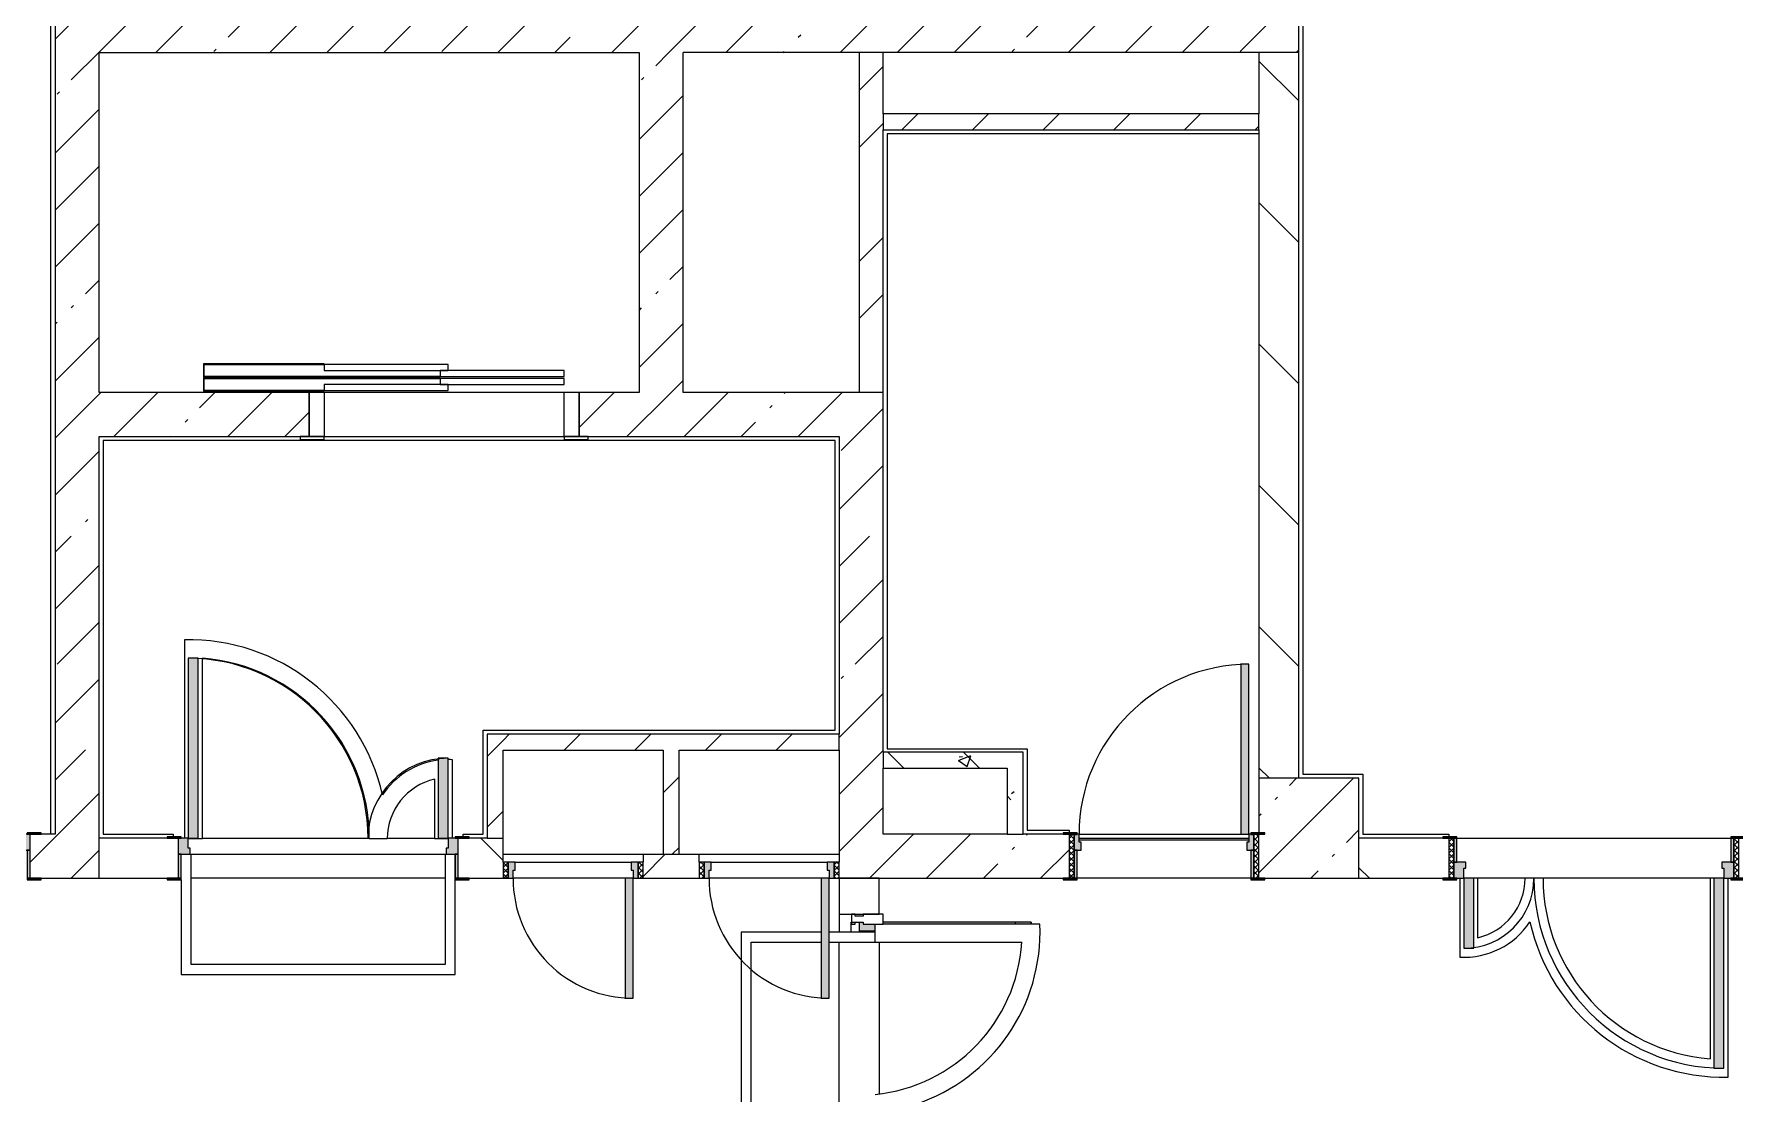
# Model space of a CAD drawing. Header units: millimetres. Extents: x 35524 to 235479, y -8553 to 29000.
# Drawn here: x 202944 to 211449, y 12321 to 17623 of the extents above; entities that cross this region are included whole.
import ezdxf

# ---------------------------------------------------------------- set-up
doc = ezdxf.new("R2010")
doc.units = ezdxf.units.MM
for name, color, linetype, lineweight, true_color in [('A-DETL-GENF-4', 7, 'Continuous', 5, 0xaaaaaa), ('A-DETL-GENF-6', 7, 'Continuous', 5, 0xe2e2e2), ('A-DOOR-2', 7, 'Continuous', 5, 0xaaaaaa), ('A-DOOR-3', 7, 'Continuous', 5, 0xe2e2e2), ('A-DOOR-FRAM-2', 7, 'Continuous', 5, 0xe2e2e2), ('A-DOOR-FRAM-3', 7, 'Continuous', 5, 0xaaaaaa), ('A-FLOR-2', 7, 'Continuous', 5, 0xaaaaaa), ('I-WALL-25', 7, 'Continuous', 5, 0x787878)]:
    doc.layers.add(name, color=color, linetype=linetype, lineweight=lineweight, true_color=true_color)
for name, color, linetype, lineweight in [('A-GLAZ-CWMG-3', 7, 'Continuous', 5), ('A-WALL', 7, 'Continuous', 9), ('I-WALL-24', 7, 'Continuous', 5), ('S-COLS-1', 7, 'Continuous', 5)]:
    doc.layers.add(name, color=color, linetype=linetype, lineweight=lineweight)
pattern_1 = [(45, (108468.84, 0), (-285.1231, 285.1231), []), (45, (108753.96, 0), (-285.1231, 285.1231), [504.031, -100.806, 16.764, -84.042])]
pattern_2 = [(45, (108468.84, 0), (-427.6843, 427.6843), []), (45, (108753.96, 0), (-427.6843, 427.6843), [])]
pattern_3 = [(135, (108468.84, 0), (-353.5534, -353.5534), [])]
pattern_4 = [(45, (108468.84, 0), (-176.7767, 176.7767), [])]
pattern_5 = [(135, (108468.84, 0), (-377.1708, -377.1708), [533.4, -88.9, 17.78, -88.9]), (135, (108468.84, 376.94), (-377.1708, -377.1708), []), (50, (108468.84, 0), (637.6445, -55.7866), [66.675, -733.425]), (355, (108468.84, 0), (-123.3494, 668.699), [53.34, -586.74]), (100.451, (108522, -4.65), (514.299, 612.908), [56.665, -623.315]), (46.184, (108468.84, 177.8), (948.7764, -147.1497), [100.012, -1100.137]), (96.636, (108547.9, 165.5), (830.909, 865.997), [84.998, -934.973]), (351.184, (108468.8, 177.8), (830.918, 865.988), [80.01, -880.11]), (21, (108557.74, 133.35), (530.6506, -357.9283), [66.675, -733.425]), (326, (108557.74, 133.35), (216.308, 644.6585), [53.34, -586.74]), (71.451, (108601.96, 103.5), (746.9596, 286.7243), [56.665, -623.315]), (37.5, (108468.84, 0), (10.81053, 295.9426), [16.764, -562.864, 16.764, -578.866, -588.962]), (37.5, (108468.84, 0), (10.81053, 295.9426), [-1175.258, 16.764, -572.198]), (7.5, (108468.84, 0), (233.8692, 350.6318), [16.764, -322.834, 16.764, -549.529, -224.472]), (7.5, (108468.84, 0), (233.8692, 350.6318), [-905.891, 16.764, -207.708]), (327.5, (108270.6, 0), (474.5678, -20.0513), [16.764, -205.486, 16.764, -676.656, -920.115]), (327.5, (108270.6, 0), (474.5678, -20.0513), [-915.67, 16.764, -903.351]), (317.5, (108181.7, 0), (518.4522, 88.9934), [16.764, -272.161, 16.764, -443.738, -653.415]), (317.5, (108181.7, 0), (518.4522, 88.9934), [-749.427, 16.764, -636.651])]

# ---------------------------------------------------------------- blocks, each defined once
blk = doc.blocks.new('110_Дверь_СКБ_2Ст - Д-1_л_Лестничная клетка EIS60 2-32142534-3_4_2_птичка')
at = {"layer": 'A-DOOR-3'}
for points in [[(612.5, 110), (662.5, 110), (662.5, 1010), (612.5, 1010), (612.5, 603.3)], [(-587.5, 110), (-587.5, 510), (-637.5, 510), (-637.5, 110)], [(712.5, -110), (712.5, 30), (697.5, 24.8), (697.5, -110)]]:
    blk.add_hatch(color=256, dxfattribs=at).paths.add_polyline_path(points)
h = blk.add_hatch(color=256, dxfattribs=at)
h.paths.add_polyline_path([(652.5, 30), (712.5, 30), (712.5, 110), (662.5, 110), (662.5, 60), (652.5, 60)])
h.paths.add_polyline_path([(-687.5, 30), (-627.5, 30), (-627.5, 60), (-637.5, 60), (-637.5, 110), (-687.5, 110)])
at = {"layer": 'A-DOOR-FRAM-2'}
for points in [[(-672.5, 110), (-672.5, 118), (-742.5, 118), (-742.5, 110)], [(767.5, 110), (767.5, 118), (697.5, 118), (697.5, 110)], [(-672.5, -110), (-672.5, 30), (-687.5, 24.8), (-687.5, -110)], [(-672.5, -118), (-672.5, -110), (-742.5, -110), (-742.5, -118)], [(767.5, -118), (767.5, -110), (697.5, -110), (697.5, -118)]]:
    blk.add_hatch(color=256, dxfattribs=at).paths.add_polyline_path(points)
at = {"layer": 'A-DOOR-2'}
for p, q in [((662.5, 1010), (612.5, 1010)), ((612.5, 1010), (612.5, 110)), ((662.5, 110), (662.5, 1010)), ((-637.5, 510), (-637.5, 110)), ((-587.5, 510), (-637.5, 510)), ((-587.5, 110), (-587.5, 510)), ((-637.5, 110), (-587.5, 110)), ((612.5, 110), (662.5, 110))]:
    blk.add_line(p, q, dxfattribs=at)
for centre, radius, start, end in [((662.5, 110), 900, 90, 180), ((-637.5, 110), 400, 360, 90)]:
    blk.add_arc(centre, radius, start, end, dxfattribs=at)
at = {"layer": 'A-DOOR-FRAM-3'}
for p, q in [((-672.5, 118), (-742.5, 118)), ((-742.5, 118), (-742.5, 110)), ((-742.5, 110), (-672.5, 110)), ((-637.5, 110), (-687.5, 110)), ((-687.5, 110), (-687.5, 30)), ((-672.5, 110), (-672.5, 118)), ((-637.5, 60), (-637.5, 110)), ((662.5, 110), (662.5, 60)), ((712.5, 110), (662.5, 110)), ((767.5, 118), (697.5, 118)), ((697.5, 118), (697.5, 110)), ((697.5, 110), (767.5, 110)), ((712.5, 30), (712.5, 110)), ((767.5, 110), (767.5, 118)), ((-687.5, 30), (-627.5, 30)), ((-672.5, 30), (-687.5, 30)), ((-687.5, 30), (-687.5, -110)), ((-672.5, -110), (-672.5, 30)), ((-627.5, 60), (-637.5, 60)), ((-627.5, 30), (-627.5, 60)), ((662.5, 60), (652.5, 60)), ((652.5, 60), (652.5, 30)), ((652.5, 30), (712.5, 30)), ((712.5, 30), (697.5, 30)), ((697.5, 30), (697.5, -110)), ((712.5, -110), (712.5, 30)), ((-672.5, -110), (-742.5, -110)), ((-742.5, -110), (-742.5, -118)), ((-742.5, -118), (-672.5, -118)), ((-687.5, -110), (-672.5, -110)), ((-672.5, -118), (-672.5, -110)), ((697.5, -110), (712.5, -110)), ((767.5, -110), (697.5, -110)), ((697.5, -110), (697.5, -118)), ((697.5, -118), (767.5, -118)), ((767.5, -118), (767.5, -110))]:
    blk.add_line(p, q, dxfattribs=at)
blk = doc.blocks.new('110_Дверь_СКБ_2Ст - Д-3а 1450x2100h_Лестничная клетка из коридора-32352288-3_4_2_птичка')
at = {"layer": 'A-DOOR-3'}
for points in [[(-587.5, 100), (-587.5, 1000), (-637.5, 1000), (-637.5, 100)], [(662.5, 100), (662.5, 500), (612.5, 500), (612.5, 100)], [(712.5, -100), (712.5, 20), (697.5, 20), (697.5, -100)]]:
    blk.add_hatch(color=256, dxfattribs=at).paths.add_polyline_path(points)
h = blk.add_hatch(color=256, dxfattribs=at)
h.paths.add_polyline_path([(-627.5, 20), (-627.5, 50), (-637.5, 50), (-637.5, 100), (-687.5, 100), (-687.5, 20)])
h.paths.add_polyline_path([(712.5, 20), (712.5, 100), (662.5, 100), (662.5, 50), (652.5, 50), (652.5, 20)])
at = {"layer": 'A-DOOR-FRAM-2'}
for points in [[(-672.5, 100), (-672.5, 108), (-742.5, 108), (-742.5, 100)], [(767.5, 100), (767.5, 108), (697.5, 108), (697.5, 100)], [(-672.5, -100), (-672.5, 20), (-687.5, 20), (-687.5, -100)], [(-672.5, -108), (-672.5, -100), (-742.5, -100), (-742.5, -108)], [(767.5, -108), (767.5, -100), (697.5, -100), (697.5, -108)]]:
    blk.add_hatch(color=256, dxfattribs=at).paths.add_polyline_path(points)
at = {"layer": 'A-DOOR-2'}
for p, q in [((-637.5, 1000), (-637.5, 100)), ((-587.5, 1000), (-637.5, 1000)), ((-587.5, 100), (-587.5, 1000)), ((662.5, 500), (612.5, 500)), ((612.5, 500), (612.5, 100)), ((662.5, 100), (662.5, 500)), ((-637.5, 100), (-587.5, 100)), ((612.5, 100), (662.5, 100))]:
    blk.add_line(p, q, dxfattribs=at)
for centre, radius, start, end in [((-637.5, 100), 900, 0, 90), ((662.5, 100), 400, 90, 180)]:
    blk.add_arc(centre, radius, start, end, dxfattribs=at)
at = {"layer": 'A-DOOR-FRAM-3'}
for p, q in [((-672.5, 108), (-742.5, 108)), ((-742.5, 108), (-742.5, 100)), ((-742.5, 100), (-672.5, 100)), ((-637.5, 100), (-687.5, 100)), ((-687.5, 100), (-687.5, 20)), ((-672.5, 100), (-672.5, 108)), ((-637.5, 50), (-637.5, 100)), ((662.5, 100), (662.5, 50)), ((712.5, 100), (662.5, 100)), ((767.5, 108), (697.5, 108)), ((697.5, 108), (697.5, 100)), ((697.5, 100), (767.5, 100)), ((712.5, 20), (712.5, 100)), ((767.5, 100), (767.5, 108)), ((-687.5, 20), (-627.5, 20)), ((-672.5, 20), (-687.5, 20)), ((-687.5, 20), (-687.5, -100)), ((-672.5, -100), (-672.5, 20)), ((-627.5, 50), (-637.5, 50)), ((-627.5, 20), (-627.5, 50)), ((662.5, 50), (652.5, 50)), ((652.5, 50), (652.5, 20)), ((652.5, 20), (712.5, 20)), ((712.5, 20), (697.5, 20)), ((697.5, 20), (697.5, -100)), ((712.5, -100), (712.5, 20)), ((-672.5, -100), (-742.5, -100)), ((-742.5, -100), (-742.5, -108)), ((-742.5, -108), (-672.5, -108)), ((-687.5, -100), (-672.5, -100)), ((-672.5, -108), (-672.5, -100)), ((697.5, -100), (712.5, -100)), ((767.5, -100), (697.5, -100)), ((697.5, -100), (697.5, -108)), ((697.5, -108), (767.5, -108)), ((767.5, -108), (767.5, -100))]:
    blk.add_line(p, q, dxfattribs=at)
blk = doc.blocks.new('110_Дверь_СКБ_1Ст_Внутренняя1 - Д-8_п_ 950x2100h_охрана 2-32352576-3_4_2_птичка')
at = {"layer": 'A-DOOR-2'}
h = blk.add_hatch(dxfattribs=at)
h.set_pattern_fill('FP_33', color=256, style=0, pattern_type=2)
h.set_pattern_definition([(135, (1826.41, 174.685), (-14.14214, -14.14214), []), (225, (1826.41, 174.685), (14.14214, -14.14214), [])])
h.paths.add_polyline_path([(487.5, -110), (487.5, 110), (462.5, 110), (462.5, -110)])
at = {"layer": 'A-DOOR-3'}
h = blk.add_hatch(color=256, dxfattribs=at)
h.paths.add_polyline_path([(462.5, 30), (462.5, 110), (437.5, 110), (437.5, 70), (427.5, 70), (427.5, 30)])
h.paths.add_polyline_path([(-402.5, 30), (-402.5, 70), (-412.5, 70), (-412.5, 110), (-437.5, 110), (-437.5, 30)])
at = {"layer": 'A-DOOR-FRAM-2'}
for points in [[(397.5, 110), (437.5, 110), (437.5, 960), (397.5, 960)], [(-422.5, 110), (-422.5, 118), (-492.5, 118), (-492.5, 110)], [(517.5, 110), (517.5, 118), (447.5, 118), (447.5, 110)], [(-422.5, -110), (-422.5, 30), (-437.5, 24.8), (-437.5, -110)], [(462.5, -110), (462.5, 30), (447.5, 24.8), (447.5, -110)], [(-422.5, -118), (-422.5, -110), (-492.5, -110), (-492.5, -118)], [(517.5, -118), (517.5, -110), (447.5, -110), (447.5, -118)]]:
    blk.add_hatch(color=256, dxfattribs=at).paths.add_polyline_path(points)
at = {"layer": 'A-DOOR-FRAM-3'}
h = blk.add_hatch(dxfattribs=at)
h.set_pattern_fill('FP_34', color=256, style=0, pattern_type=2)
h.set_pattern_definition([(45, (-296.384, 174.685), (-14.1421, 14.1421), []), (135, (-296.384, 174.685), (-14.1421, -14.1421), [])])
h.paths.add_polyline_path([(-437.5, -110), (-437.5, 110), (-462.5, 110), (-462.5, -110)])
at = {"layer": 'A-DOOR-2'}
for p, q in [((437.5, 960), (397.5, 960)), ((397.5, 960), (397.5, 110)), ((437.5, 110), (437.5, 960)), ((397.5, 110), (437.5, 110))]:
    blk.add_line(p, q, dxfattribs=at)
blk.add_arc((437.5, 110), 850, 90, 180, dxfattribs=at)
at = {"layer": 'A-DOOR-FRAM-3'}
for p, q in [((-422.5, 118), (-492.5, 118)), ((-492.5, 118), (-492.5, 110)), ((-492.5, 110), (-422.5, 110)), ((-437.5, 110), (-462.5, 110)), ((-462.5, 110), (-462.5, -110)), ((-412.5, 110), (-437.5, 110)), ((-437.5, 110), (-437.5, 30)), ((-437.5, -110), (-437.5, 110)), ((-422.5, 110), (-437.5, 110)), ((-437.5, 110), (-437.5, 109)), ((-437.5, 109), (-422.5, 109)), ((-422.5, 110), (-422.5, 118)), ((-422.5, 109), (-422.5, 110)), ((-412.5, 70), (-412.5, 110)), ((437.5, 110), (437.5, 70)), ((462.5, 110), (437.5, 110)), ((517.5, 118), (447.5, 118)), ((447.5, 118), (447.5, 110)), ((462.5, 110), (447.5, 110)), ((447.5, 110), (447.5, 109)), ((447.5, 110), (517.5, 110)), ((447.5, 109), (462.5, 109)), ((462.5, 30), (462.5, 110)), ((487.5, 110), (462.5, 110)), ((462.5, 110), (462.5, -110)), ((462.5, 109), (462.5, 110)), ((487.5, -110), (487.5, 110)), ((517.5, 110), (517.5, 118)), ((-437.5, 30), (-402.5, 30)), ((-422.5, 30), (-437.5, 30)), ((-437.5, 30), (-437.5, -110)), ((-422.5, -110), (-422.5, 30)), ((-402.5, 70), (-412.5, 70)), ((-402.5, 30), (-402.5, 70)), ((437.5, 70), (427.5, 70)), ((427.5, 70), (427.5, 30)), ((427.5, 30), (462.5, 30)), ((462.5, 30), (447.5, 30)), ((447.5, 30), (447.5, -110)), ((462.5, -110), (462.5, 30)), ((-422.5, -110), (-492.5, -110)), ((-492.5, -110), (-492.5, -118)), ((-492.5, -118), (-422.5, -118)), ((-462.5, -110), (-437.5, -110)), ((-437.5, -110), (-422.5, -110)), ((-422.5, -118), (-422.5, -110)), ((447.5, -110), (462.5, -110)), ((517.5, -110), (447.5, -110)), ((447.5, -110), (447.5, -118)), ((447.5, -118), (517.5, -118)), ((462.5, -110), (487.5, -110)), ((517.5, -118), (517.5, -110))]:
    blk.add_line(p, q, dxfattribs=at)
blk = doc.blocks.new('110_Дверь_СКБ_2Ст - Д-6_л__ ДОО_Дв_1450x2100h_Дверь из раздевальной в коридор-32357677-3_4_2_птичка')
at = {"layer": 'A-DOOR-2'}
h = blk.add_hatch(dxfattribs=at)
h.set_pattern_fill('FP_131', color=256, style=0, pattern_type=2)
h.set_pattern_definition([(135, (1576.41, 164.685), (-14.14214, -14.14214), []), (225, (1576.41, 164.685), (14.14214, -14.14214), [])])
h.paths.add_polyline_path([(737.5, 100), (712.5, 100), (712.5, -100), (737.5, -100), (737.5, -34.8)])
at = {"layer": 'A-DOOR-3'}
for points in [[(-587.5, 1050), (-637.5, 1050), (-637.5, 100), (-587.5, 100), (-587.5, 543.6)], [(612.5, 450), (612.5, 100), (662.5, 100), (662.5, 450)]]:
    blk.add_hatch(color=256, dxfattribs=at).paths.add_polyline_path(points)
h = blk.add_hatch(color=256, dxfattribs=at)
h.paths.add_polyline_path([(662.5, 100), (662.5, 50), (652.5, 50), (652.5, 20), (712.5, 20), (712.5, 100), (672.8, 100)])
h.paths.add_polyline_path([(-637.5, 100), (-687.5, 100), (-687.5, 20), (-627.5, 20), (-627.5, 50), (-637.5, 50)])
at = {"layer": 'A-DOOR-FRAM-2'}
for points in [[(-672.5, 108), (-742.5, 108), (-742.5, 100), (-672.5, 100)], [(697.5, 108), (697.5, 100), (767.5, 100), (767.5, 108)], [(-672.5, 20), (-687.5, 20), (-687.5, -100), (-672.5, -100), (-672.5, -34.8)], [(712.5, 20), (697.5, 20), (697.5, -100), (712.5, -100), (712.5, -34.8)], [(-672.5, -100), (-742.5, -100), (-742.5, -108), (-672.5, -108)], [(697.5, -100), (697.5, -108), (767.5, -108), (767.5, -100)]]:
    blk.add_hatch(color=256, dxfattribs=at).paths.add_polyline_path(points)
at = {"layer": 'A-DOOR-FRAM-3'}
h = blk.add_hatch(dxfattribs=at)
h.set_pattern_fill('FP_132', color=256, style=0, pattern_type=2)
h.set_pattern_definition([(45, (-546.384, 164.685), (-14.1421, 14.1421), []), (135, (-546.384, 164.685), (-14.1421, -14.1421), [])])
h.paths.add_polyline_path([(-712.5, 100), (-712.5, -100), (-687.5, -100), (-687.5, 100)])
at = {"layer": 'A-DOOR-2'}
for p, q in [((-637.5, 1050), (-637.5, 100)), ((-587.5, 1050), (-637.5, 1050)), ((-587.5, 100), (-587.5, 1050)), ((662.5, 450), (612.5, 450)), ((612.5, 450), (612.5, 100)), ((662.5, 100), (662.5, 450)), ((-637.5, 100), (-587.5, 100)), ((612.5, 100), (662.5, 100))]:
    blk.add_line(p, q, dxfattribs=at)
for centre, radius, start, end in [((-637.5, 100), 950, 0, 90), ((662.5, 100), 350, 90, 180)]:
    blk.add_arc(centre, radius, start, end, dxfattribs=at)
at = {"layer": 'A-DOOR-FRAM-3'}
for p, q in [((-672.5, 108), (-742.5, 108)), ((-742.5, 108), (-742.5, 100)), ((-742.5, 100), (-672.5, 100)), ((-687.5, 100), (-712.5, 100)), ((-712.5, 100), (-712.5, -100)), ((-637.5, 100), (-687.5, 100)), ((-687.5, 100), (-687.5, 20)), ((-687.5, -100), (-687.5, 100)), ((-672.5, 100), (-672.5, 108)), ((-637.5, 50), (-637.5, 100)), ((662.5, 100), (662.5, 50)), ((712.5, 100), (662.5, 100)), ((767.5, 108), (697.5, 108)), ((697.5, 108), (697.5, 100)), ((697.5, 100), (767.5, 100)), ((712.5, 20), (712.5, 100)), ((737.5, 100), (712.5, 100)), ((712.5, 100), (712.5, -100)), ((737.5, -100), (737.5, 100)), ((767.5, 100), (767.5, 108)), ((-687.5, 20), (-627.5, 20)), ((-672.5, 20), (-687.5, 20)), ((-687.5, 20), (-687.5, -100)), ((-672.5, -100), (-672.5, 20)), ((-627.5, 50), (-637.5, 50)), ((-627.5, 20), (-627.5, 50)), ((662.5, 50), (652.5, 50)), ((652.5, 50), (652.5, 20)), ((652.5, 20), (712.5, 20)), ((712.5, 20), (697.5, 20)), ((697.5, 20), (697.5, -100)), ((712.5, -100), (712.5, 20)), ((-672.5, -100), (-742.5, -100)), ((-742.5, -100), (-742.5, -108)), ((-742.5, -108), (-672.5, -108)), ((-712.5, -100), (-687.5, -100)), ((-687.5, -100), (-672.5, -100)), ((-672.5, -108), (-672.5, -100)), ((697.5, -100), (712.5, -100)), ((767.5, -100), (697.5, -100)), ((697.5, -100), (697.5, -108)), ((697.5, -108), (767.5, -108)), ((712.5, -100), (737.5, -100)), ((767.5, -108), (767.5, -100))]:
    blk.add_line(p, q, dxfattribs=at)
blk = doc.blocks.new('110_Дверь_СКБ_1Ст - д-18 700x2100h_Технический шкаф ЭОМ и СС-V211-3_4_2_птичка')
at = {"layer": 'A-DOOR-2'}
h = blk.add_hatch(dxfattribs=at)
h.set_pattern_fill('FP_141', color=256, style=0, pattern_type=2)
h.set_pattern_definition([(135, (1951.41, 124.685), (-14.14214, -14.14214), []), (225, (1951.41, 124.685), (14.14214, -14.14214), [])])
h.paths.add_polyline_path([(362.5, 60), (337.5, 60), (337.5, -20), (362.5, -20)])
at = {"layer": 'A-DOOR-3'}
h = blk.add_hatch(color=256, dxfattribs=at)
h.paths.add_polyline_path([(312.5, 60), (312.5, 20), (302.5, 20), (302.5, -20), (337.5, -20), (337.5, 60)])
h.paths.add_polyline_path([(-287.5, 60), (-312.5, 60), (-312.5, -20), (-277.5, -20), (-277.5, 20), (-287.5, 20)])
at = {"layer": 'A-DOOR-FRAM-2'}
blk.add_hatch(color=256, dxfattribs=at).paths.add_polyline_path([(-247.5, 660), (-287.5, 660), (-287.5, 60), (-247.5, 60), (-247.5, 503.6)])
at = {"layer": 'A-DOOR-FRAM-3'}
h = blk.add_hatch(dxfattribs=at)
h.set_pattern_fill('FP_142', color=256, style=0, pattern_type=2)
h.set_pattern_definition([(45, (-171.384, 124.685), (-14.1421, 14.1421), []), (135, (-171.384, 124.685), (-14.1421, -14.1421), [])])
h.paths.add_polyline_path([(-312.5, 60), (-337.5, 60), (-337.5, -20), (-312.5, -20)])
at = {"layer": 'A-DOOR-2'}
for p, q in [((-287.5, 660), (-287.5, 60)), ((-247.5, 660), (-287.5, 660)), ((-247.5, 60), (-247.5, 660)), ((-287.5, 60), (-247.5, 60))]:
    blk.add_line(p, q, dxfattribs=at)
blk.add_arc((-287.5, 60), 600, 360, 90, dxfattribs=at)
at = {"layer": 'A-DOOR-FRAM-3'}
for p, q in [((-312.5, 60), (-337.5, 60)), ((-337.5, 60), (-337.5, -20)), ((-287.5, 60), (-312.5, 60)), ((-312.5, 60), (-312.5, -20)), ((-312.5, -20), (-312.5, 60)), ((-287.5, 20), (-287.5, 60)), ((-277.5, 20), (-287.5, 20)), ((-277.5, -20), (-277.5, 20)), ((-247.5, 60), (312.5, 60)), ((312.5, 20), (302.5, 20)), ((302.5, 20), (302.5, -20)), ((312.5, 60), (312.5, 20)), ((337.5, 60), (312.5, 60)), ((337.5, -20), (337.5, 60)), ((362.5, 60), (337.5, 60)), ((337.5, 60), (337.5, -20)), ((362.5, -20), (362.5, 60)), ((-337.5, -20), (-312.5, -20)), ((-312.5, -20), (-277.5, -20)), ((302.5, -20), (-277.5, -20)), ((302.5, -20), (337.5, -20)), ((337.5, -20), (362.5, -20))]:
    blk.add_line(p, q, dxfattribs=at)
blk = doc.blocks.new('BSC_Колонна _Прямоугольная - 500х500-17857564-3_4_2_птичка')
at = {"layer": 'S-COLS-1'}
h = blk.add_hatch(dxfattribs=at)
h.set_pattern_fill('FP_171', color=256, style=0, pattern_type=2)
h.set_pattern_definition([(45, (-100850, -13650), (-285.1231, 285.1231), []), (45, (-100564.88, -13650), (-285.1231, 285.1231), [504.031, -100.806, 16.764, -84.042])])
h.paths.add_polyline_path([(-250, -250), (250, -250), (250, 250), (-250, 250), (-250, -22), (-220, -22), (-220, -30), (-250, -30), (-250, -115.2)])
for p, q in [((250, 250), (-250, 250)), ((-250, 250), (-250, -22)), ((250, -250), (250, 250)), ((-220, -250), (250, -250))]:
    blk.add_line(p, q, dxfattribs=at)
blk = doc.blocks.new('DOR_Дверь лифта - 1350х2050h-19118285-3_4_2_птичка')
at = {"layer": 'A-DOOR-2'}
for p, q in [((-600, 125), (-720, 125)), ((-720, 125), (-720, 110)), ((-720, 110), (-600, 110)), ((-675, 110), (-675, -110)), ((-600, 110), (-675, 110)), ((-600, 110), (-600, 125)), ((600, 110), (-600, 110)), ((-600, 110), (-600, -110)), ((720, 125), (600, 125)), ((600, 125), (600, 110)), ((600, -110), (600, 110)), ((675, 110), (600, 110)), ((600, 110), (720, 110)), ((675, -110), (675, 110)), ((720, 110), (720, 125)), ((-675, -110), (-600, -110)), ((-600, -110), (600, -110)), ((-600, -150), (-600, -180)), ((20, -150), (-600, -150)), ((-20, -120), (-20, -150)), ((600, -120), (-20, -120)), ((-20, -150), (600, -150)), ((20, -180), (20, -150)), ((600, -110), (675, -110)), ((600, -150), (600, -120)), ((-600, -180), (20, -180)), ((-600, -190), (-600, -220)), ((20, -190), (-600, -190)), ((-600, -220), (20, -220)), ((-20, -220), (-20, -250)), ((600, -220), (-20, -220)), ((-20, -250), (600, -250)), ((20, -220), (20, -190)), ((600, -250), (600, -220))]:
    blk.add_line(p, q, dxfattribs=at)
at = {"layer": 'A-DOOR-FRAM-3'}
for p, q in [((600, -117), (600, -120)), ((1203, -117), (600, -117)), ((600, -120), (1200, -120)), ((1200, -120), (1200, -180)), ((1203, -183), (1203, -117)), ((1200, -180), (20, -180)), ((20, -180), (20, -183)), ((20, -183), (1203, -183)), ((1203, -187), (20, -187)), ((20, -187), (20, -190)), ((20, -190), (1200, -190)), ((600, -250), (600, -253)), ((1200, -250), (600, -250)), ((600, -253), (1203, -253)), ((1200, -190), (1200, -250)), ((1203, -253), (1203, -187))]:
    blk.add_line(p, q, dxfattribs=at)
blk = doc.blocks.new('Дверь_Витражная_остекление_ - ВВ-7 остекление-32356329-3_4_2_птичка')
at = {"layer": 'A-DETL-GENF-6'}
blk.add_hatch(color=256, dxfattribs=at).paths.add_polyline_path([(-860, -20), (-860, -96), (-815, -96), (-815, -20)])
h = blk.add_hatch(color=256, dxfattribs=at)
h.paths.add_polyline_path([(865, -100), (900, -100), (900, -40), (910, -40), (910, -20), (865, -20), (865, -40)])
h.paths.add_polyline_path([(900, -880), (910, -880), (910, -140), (900, -140), (900, -833.5)])
at = {"layer": 'A-DETL-GENF-4'}
for p, q in [((-815, -20), (-860, -20)), ((-860, -96), (-860, -20)), ((-815, -20), (-860, -20)), ((-860, -20), (-860, -96)), ((865, -100), (865, -20)), ((865, -20), (865, -100)), ((910, -880), (910, -140)), ((910, -880), (910, -140)), ((910, -800), (900, -800)), ((910, -880), (900, -880)), ((900, -880), (910, -880))]:
    blk.add_line(p, q, dxfattribs=at)
at = {"layer": 'A-DOOR-2'}
for p, q in [((-910, 20), (-860, 20)), ((-910, -20), (-910, 20)), ((-860, 20), (-860, -20)), ((860, 20), (910, 20)), ((860, -20), (860, 20)), ((910, 20), (910, -20)), ((-860, -20), (-910, -20)), ((-860, -96), (-860, -20)), ((910, -20), (860, -20))]:
    blk.add_line(p, q, dxfattribs=at)
for centre, start, end in [((-860, -20), 354.58147, 0), ((860, -20), 180, 185.41853)]:
    blk.add_arc(centre, 860, start, end, dxfattribs=at)
blk = doc.blocks.new('Прямоугольный импост - Импост структурный с накладкой - 160мм Темный-32348142-3_4_2_птичка')
at = {"layer": 'A-GLAZ-CWMG-3'}
for p, q in [((0, 17), (-50, 17)), ((-50, 17), (-50, 0)), ((-50, 0), (-40, 0)), ((-40, 0), (-40, -40)), ((-10, -40), (-10, 0)), ((-10, 0), (0, 0)), ((0, 0), (0, 17)), ((-40, -40), (-50, -40)), ((-50, -40), (-50, -140)), ((0, -40), (-10, -40)), ((0, -140), (0, -40)), ((-50, -140), (0, -140))]:
    blk.add_line(p, q, dxfattribs=at)

msp = doc.modelspace()

# ---------------------------------------------------------------- hatches: boundary and pattern name
at = {"layer": 'I-WALL-24'}
h = msp.add_hatch(dxfattribs=at)
h.set_pattern_fill('FP_98', color=256, style=0, pattern_type=2)
h.set_pattern_definition(pattern_1)
h.paths.add_polyline_path([(209048.8, 17530), (209268.8, 17530), (209268.8, 21400), (209048.8, 21400), (209048.8, 17750)])
h = msp.add_hatch(dxfattribs=at)
h.set_pattern_fill('FP_98', color=256, style=0, pattern_type=2)
h.set_pattern_definition(pattern_1)
h.paths.add_polyline_path([(203268.8, 13620), (203268.8, 17750), (203048.8, 17750), (203048.8, 13620)])
h = msp.add_hatch(dxfattribs=at)
h.set_pattern_fill('FP_98', color=256, style=0, pattern_type=2)
h.set_pattern_definition(pattern_1)
h.paths.add_polyline_path([(209048.8, 17530), (209048.8, 17750), (203268.8, 17750), (203268.8, 17530), (206354.7, 17530)])
h = msp.add_hatch(dxfattribs=at)
h.set_pattern_fill('FP_98', color=256, style=0, pattern_type=2)
h.set_pattern_definition(pattern_1)
h.paths.add_polyline_path([(206188.8, 15830), (206188.8, 17530), (205968.8, 17530), (205968.8, 15830)])
h = msp.add_hatch(dxfattribs=at)
h.set_pattern_fill('FP_124', color=256, style=0, pattern_type=2)
h.set_pattern_definition(pattern_2)
h.paths.add_polyline_path([(207188.8, 15830), (207188.8, 17530), (207068.8, 17530), (207068.8, 15830)])
h = msp.add_hatch(dxfattribs=at)
h.set_pattern_fill('FP_101', color=256, style=0, pattern_type=2)
h.set_pattern_definition(pattern_3)
h.paths.add_polyline_path([(209268.8, 13900), (209268.8, 17530), (209068.8, 17530), (209068.8, 13900), (209252.9, 13900)])
h = msp.add_hatch(dxfattribs=at)
h.set_pattern_fill('FP_103', color=256, style=0, pattern_type=2)
h.set_pattern_definition(pattern_4)
h.paths.add_polyline_path([(209068.8, 17142.8), (209068.8, 17222.8), (207188.8, 17222.8), (207188.8, 17142.8)])
h = msp.add_hatch(dxfattribs=at)
h.set_pattern_fill('FP_98', color=256, style=0, pattern_type=2)
h.set_pattern_definition(pattern_1)
h.paths.add_polyline_path([(204318.8, 15610), (204318.8, 15830), (203268.8, 15830), (203268.8, 15610)])
h.paths.add_polyline_path([(206968.8, 15610), (206968.8, 15830), (205668.8, 15830), (205668.8, 15610), (206354.7, 15610)])
h = msp.add_hatch(dxfattribs=at)
h.set_pattern_fill('FP_98', color=256, style=0, pattern_type=2)
h.set_pattern_definition(pattern_1)
h.paths.add_polyline_path([(206968.8, 13620), (207188.8, 13620), (207188.8, 15830), (206968.8, 15830), (206968.8, 14040)])
h = msp.add_hatch(dxfattribs=at)
h.set_pattern_fill('FP_103', color=256, style=0, pattern_type=2)
h.set_pattern_definition(pattern_4)
h.paths.add_polyline_path([(205288.8, 13600), (205288.8, 14120), (205208.8, 14120), (205208.8, 13600)])
h = msp.add_hatch(dxfattribs=at)
h.set_pattern_fill('FP_103', color=256, style=0, pattern_type=2)
h.set_pattern_definition(pattern_4)
h.paths.add_polyline_path([(206088.8, 14040), (206968.8, 14040), (206968.8, 14120), (205288.8, 14120), (205288.8, 14040), (205422.5, 14040)])
h = msp.add_hatch(dxfattribs=at)
h.set_pattern_fill('FP_103', color=256, style=0, pattern_type=2)
h.set_pattern_definition(pattern_4)
h.paths.add_polyline_path([(206168.8, 13520), (206168.8, 14040), (206088.8, 14040), (206088.8, 13520)])
h = msp.add_hatch(dxfattribs=at)
h.set_pattern_fill('FP_98', color=256, style=0, pattern_type=2)
h.set_pattern_definition(pattern_1)
h.paths.add_polyline_path([(202978.8, 13400), (203268.8, 13400), (203268.8, 13620), (202923.8, 13620), (202923.8, 13400)])
h.paths.add_polyline_path([(201278.8, 13400), (201523.8, 13400), (201523.8, 13620), (201278.8, 13620), (201278.8, 13534.8)])
h = msp.add_hatch(dxfattribs=at)
h.set_pattern_fill('FP_98', color=256, style=0, pattern_type=2)
h.set_pattern_definition(pattern_1)
h.paths.add_polyline_path([(208118.8, 13400), (208118.8, 13620), (206968.8, 13620), (206968.8, 13400), (208088.8, 13400)])
h = msp.add_hatch(dxfattribs=at)
h.set_pattern_fill('FP_101', color=256, style=0, pattern_type=2)
h.set_pattern_definition(pattern_3)
h.paths.add_polyline_path([(203463.8, 13400), (203663.8, 13400), (203663.8, 13600), (203268.8, 13600), (203268.8, 13400)])
h.paths.add_polyline_path([(205288.8, 13400), (205288.8, 13600), (205063.8, 13600), (205063.8, 13400), (205118.8, 13400)])
h = msp.add_hatch(dxfattribs=at)
h.set_pattern_fill('FP_101', color=256, style=0, pattern_type=2)
h.set_pattern_definition(pattern_3)
h.paths.add_polyline_path([(225919.3, 13400), (225949.3, 13400), (225949.3, 13600), (224568.8, 13600), (224568.8, 13400), (224998.8, 13400)])
h.paths.add_polyline_path([(227399.3, 13400), (229398.8, 13400), (229398.8, 13600), (227399.3, 13600), (227399.3, 13534.8)])
h.paths.add_polyline_path([(216788.8, 13400), (216788.8, 13600), (211468.8, 13600), (211468.8, 13400), (216758.8, 13400)])
h.paths.add_polyline_path([(221270, 13400), (224068.8, 13400), (224068.8, 13600), (219518.8, 13600), (219518.8, 13400), (220337.8, 13400)])
h.paths.add_polyline_path([(219018.8, 13400), (219018.8, 13600), (218238.8, 13600), (218238.8, 13400), (218268.8, 13400)])
h.paths.add_polyline_path([(209568.8, 13400), (210018.8, 13400), (210018.8, 13600), (209568.8, 13600), (209568.8, 13534.8)])
h = msp.add_hatch(dxfattribs=at)
h.set_pattern_fill('FP_124', color=256, style=0, pattern_type=2)
h.set_pattern_definition(pattern_2)
h.paths.add_polyline_path([(205988.8, 13400), (206268.8, 13400), (206268.8, 13520), (205988.8, 13520), (205988.8, 13480)])
h = msp.add_hatch(dxfattribs=at)
h.set_pattern_fill('FP_101', color=256, style=0, pattern_type=2)
h.set_pattern_definition(pattern_3)
h.paths.add_polyline_path([(206968.8, 10600), (207168.8, 10600), (207168.8, 11320), (206968.8, 11320), (206968.8, 11120)])
h.paths.add_polyline_path([(206968.8, 13220), (207168.8, 13220), (207168.8, 13400), (206968.8, 13400)])
at = {"layer": 'I-WALL-25'}
h = msp.add_hatch(dxfattribs=at)
h.set_pattern_fill('FP_108', color=256, style=0, pattern_type=2)
h.set_pattern_definition(pattern_5)
h.paths.add_polyline_path([(207808.8, 13950), (207888.8, 13950), (207888.8, 14030), (207188.8, 14030), (207188.8, 13950), (207286.9, 13950)])
h = msp.add_hatch(dxfattribs=at)
h.set_pattern_fill('FP_108', color=256, style=0, pattern_type=2)
h.set_pattern_definition(pattern_5)
h.paths.add_polyline_path([(207888.8, 13620), (207888.8, 13950), (207808.8, 13950), (207808.8, 13620)])

# ---------------------------------------------------------------- linework, layer by layer
at = {"layer": 'A-FLOR-2'}
for p, q in [((209288.8, 21130), (209288.8, 13920)), ((203027.8, 13620), (203027.8, 17750)), ((207208.8, 17122.8), (207208.8, 14047.8)), ((209068.8, 17122.8), (207208.8, 17122.8)), ((206948.8, 15590), (203288.8, 15590)), ((203288.8, 15590), (203288.8, 13620)), ((206948.8, 14140), (206948.8, 15590)), ((203695.3, 14593.2), (203695.3, 13600)), ((203785.3, 13598.4), (203785.3, 14500.7)), ((205188.8, 13620), (205188.8, 14140)), ((205188.8, 14140), (206948.8, 14140)), ((207208.8, 14047.8), (207908.8, 14047.8)), ((207908.8, 14047.8), (207908.8, 13640)), ((205036.5, 13600), (205036.5, 13992.9)), ((204946.5, 13895.6), (204946.5, 13598.4)), ((209288.8, 13920), (209588.8, 13920)), ((209588.8, 13920), (209588.8, 13620)), ((203288.8, 13620), (203638.8, 13620)), ((203638.8, 13620), (203638.8, 13608)), ((205088.8, 13620), (205188.8, 13620)), ((205088.8, 13608), (205088.8, 13620)), ((207908.8, 13640), (208118.8, 13640)), ((208118.8, 13640), (208118.8, 13628)), ((209588.8, 13620), (210018.8, 13620)), ((210018.8, 13620), (210018.8, 13608)), ((203713.8, 13598.4), (203785.3, 13598.4)), ((204620.3, 13598.4), (204710.3, 13598.4)), ((204946.5, 13598.4), (205013.8, 13598.4)), ((208168.8, 13600), (209018.8, 13600)), ((209018.8, 13590.2), (208168.8, 13590.2)), ((203728.7, 13518.4), (203678.8, 13518.4)), ((203723.8, 13520), (205003.8, 13520)), ((203728.7, 12968.4), (203728.7, 13518.4)), ((205048.7, 13518.4), (204998.7, 13518.4)), ((204998.7, 13518.4), (204998.7, 12968.4)), ((205048.7, 12918.4), (205048.7, 13518.4)), ((203678.7, 13392), (203678.7, 12918.4)), ((210073.1, 13400), (210073.1, 13005.6)), ((210163.1, 13400), (210143.8, 13400)), ((210163.1, 13102.9), (210163.1, 13400)), ((210489.2, 13400), (210399.2, 13400)), ((211343.8, 13400), (211324.2, 13400)), ((211324.2, 13400), (211324.2, 12497.7)), ((211414.2, 12405.2), (211414.2, 13400)), ((206878.8, 13130), (206478.8, 13130)), ((206478.8, 13130), (206478.8, 11455)), ((207028.8, 13130), (206918.8, 13130)), ((207148.8, 13130), (207068.8, 13130)), ((207148.8, 13080), (207148.8, 13170)), ((207973, 13170), (207188.8, 13170)), ((206528.8, 11505), (206528.8, 13080)), ((206528.8, 13080), (206878.8, 13080)), ((206918.8, 13080), (207882.3, 13080)), ((204998.7, 12968.4), (203728.7, 12968.4)), ((203678.7, 12918.4), (205048.7, 12918.4))]:
    msp.add_line(p, q, dxfattribs=at)
for centre, radius, start, end in [((203715.3, 13598.4), 995, 12.67054, 91.1511), ((203715.3, 13598.4), 905, 0, 85.56313), ((205015.3, 13598.4), 395, 97.4974, 146.45952), ((205015.3, 13598.4), 395, 86.92799, 90.21838), ((205015.3, 13598.4), 305, 103.0427, 180), ((210094.2, 13400), 305, 283.0427, 360), ((211394.2, 13400), 905, 180, 265.56313), ((207068.8, 13130), 905, 288.14412, 2.53324), ((210094.2, 13400), 395, 266.92799, 326.45952), ((211394.2, 13400), 995, 192.67054, 271.1511), ((207068.8, 13130), 815, 275.6332, 356.48271)]:
    msp.add_arc(centre, radius, start, end, dxfattribs=at)
at = {"layer": 'A-WALL'}
for p, q in [((207188.8, 17222.8), (207188.8, 17142.8)), ((209068.8, 17142.8), (209068.8, 17222.8)), ((206968.8, 14040), (206968.8, 14120)), ((207188.8, 14030), (207188.8, 13950)), ((207808.8, 13620), (207888.8, 13620)), ((203268.8, 13400), (203268.8, 13600)), ((205208.8, 13600), (205288.8, 13600)), ((206088.8, 13520), (206168.8, 13520))]:
    msp.add_line(p, q, dxfattribs=at)
at = {"layer": 'I-WALL-24'}
for p, q in [((209268.8, 13900), (209268.8, 21400)), ((203048.8, 17750), (203048.8, 13620)), ((203268.8, 15830), (203268.8, 17530)), ((203268.8, 17530), (205968.8, 17530)), ((205968.8, 17530), (205968.8, 15830)), ((206188.8, 15830), (206188.8, 17530)), ((209268.8, 17530), (206188.8, 17530)), ((207068.8, 17530), (207068.8, 15830)), ((207188.8, 17222.8), (207188.8, 17530)), ((209068.8, 17530), (209068.8, 17222.8)), ((209068.8, 17222.8), (207188.8, 17222.8)), ((207188.8, 17142.8), (209068.8, 17142.8)), ((207188.8, 14030), (207188.8, 17142.8)), ((209068.8, 17142.8), (209068.8, 13900)), ((204318.8, 15830), (203268.8, 15830)), ((204318.8, 15610), (204318.8, 15830)), ((205968.8, 15830), (205668.8, 15830)), ((205668.8, 15830), (205668.8, 15610)), ((207188.8, 15830), (206188.8, 15830)), ((203268.8, 13600), (203268.8, 15610)), ((203268.8, 15610), (204318.8, 15610)), ((205668.8, 15610), (206968.8, 15610)), ((206968.8, 15610), (206968.8, 14120)), ((205208.8, 14120), (205208.8, 13600)), ((206968.8, 14120), (205208.8, 14120)), ((205288.8, 13480), (205288.8, 14040)), ((205288.8, 14040), (206088.8, 14040)), ((206088.8, 14040), (206088.8, 13520)), ((206168.8, 14040), (206968.8, 14040)), ((206168.8, 13520), (206168.8, 14040)), ((206968.8, 14040), (206968.8, 13480)), ((207888.8, 14030), (207188.8, 14030)), ((207188.8, 13950), (207808.8, 13950)), ((207188.8, 13620), (207188.8, 13950)), ((207808.8, 13950), (207808.8, 13620)), ((207888.8, 13620), (207888.8, 14030)), ((203048.8, 13620), (202978.8, 13620)), ((207808.8, 13620), (207188.8, 13620)), ((208088.8, 13620), (207888.8, 13620)), ((208168.8, 13620), (208978.8, 13620)), ((203608.8, 13600), (203268.8, 13600)), ((203785.3, 13600), (204620.2, 13600)), ((204710.5, 13600), (204946.5, 13600)), ((205208.8, 13600), (205118.8, 13600)), ((209988.8, 13600), (209568.8, 13600)), ((210058.8, 13600), (211428.8, 13600)), ((205288.8, 13520), (206088.8, 13520)), ((205988.8, 13520), (205988.8, 13480)), ((206168.8, 13520), (206968.8, 13520)), ((206268.8, 13480), (206268.8, 13520)), ((202978.8, 13400), (203608.8, 13400)), ((204998.7, 13400), (203728.7, 13400)), ((205118.8, 13400), (205288.8, 13400)), ((205988.8, 13400), (206268.8, 13400)), ((206968.8, 13400), (208088.8, 13400)), ((207168.8, 13400), (206968.8, 13400)), ((206968.8, 13400), (206968.8, 13130)), ((207168.8, 13220), (207168.8, 13400)), ((209028.8, 13400), (208158.8, 13400)), ((209568.8, 13400), (209988.8, 13400)), ((210399.2, 13400), (210163.1, 13400)), ((211324.2, 13400), (210489.2, 13400)), ((206968.8, 13220), (207168.8, 13220)), ((206968.8, 11505), (206968.8, 13080)), ((207168.8, 13080), (207168.8, 12322.1))]:
    msp.add_line(p, q, dxfattribs=at)

# ---------------------------------------------------------------- block references
at = {"layer": 'A-DOOR-2'}
for name, p, rotation in [('DOR_Дверь лифта - 1350х2050h-19118285-3_4_2_птичка', (204993.8, 15720), 180), ('110_Дверь_СКБ_2Ст - Д-6_л__ ДОО_Дв_1450x2100h_Дверь из раздевальной в коридор-32357677-3_4_2_птичка', (210756.3, 13500), 180), ('110_Дверь_СКБ_1Ст - д-18 700x2100h_Технический шкаф ЭОМ и СС-V211-3_4_2_птичка', (205651.3, 13460), 180), ('110_Дверь_СКБ_1Ст - д-18 700x2100h_Технический шкаф ЭОМ и СС-V211-3_4_2_птичка', (206631.3, 13460), 180), ('Дверь_Витражная_остекление_ - ВВ-7 остекление-32356329-3_4_2_птичка', (207048.8, 12270), 89.99999999999993)]:
    msp.add_blockref(name, p, dxfattribs=dict(at, rotation=rotation))
for name, p in [('110_Дверь_СКБ_2Ст - Д-1_л_Лестничная клетка EIS60 2-32142534-3_4_2_птичка', (202211.3, 13510)), ('110_Дверь_СКБ_2Ст - Д-3а 1450x2100h_Лестничная клетка из коридора-32352288-3_4_2_птичка', (204351.3, 13500)), ('110_Дверь_СКБ_1Ст_Внутренняя1 - Д-8_п_ 950x2100h_охрана 2-32352576-3_4_2_птичка', (208581.3, 13510))]:
    msp.add_blockref(name, p, dxfattribs=at)
at = {"layer": 'A-GLAZ-CWMG-3', "rotation": 89.99999999999993}
msp.add_blockref('Прямоугольный импост - Импост структурный с накладкой - 160мм Темный-32348142-3_4_2_птичка', (207048.8, 13220), dxfattribs=at)
at = {"layer": 'S-COLS-1'}
msp.add_blockref('BSC_Колонна _Прямоугольная - 500х500-17857564-3_4_2_птичка', (209318.8, 13650), dxfattribs=at)

doc.saveas('drawing.dxf')
